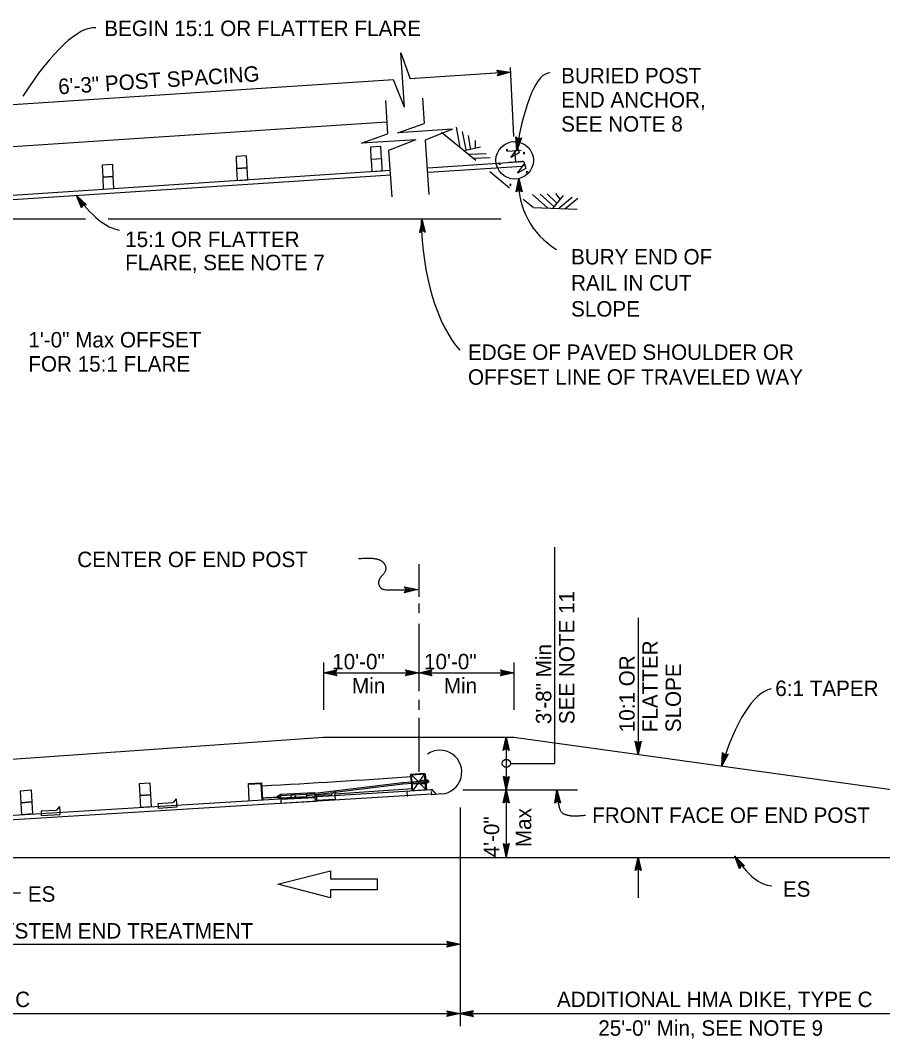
# Model space of a CAD drawing. Extents: x -893 to 867, y -474 to 712.
# Drawn here: x 172.8 to 563.6, y -77.6 to 383.9 of the extents above; entities that cross this region are included whole.
import ezdxf

# ---------------------------------------------------------------- set-up
doc = ezdxf.new("R2010")
doc.units = 0
for name, color, linetype in [('56 Stage 3 Anno', 7, 'Continuous'), ('57 Undefined', 7, 'Continuous'), ('60 Nongeo Data', 7, 'Continuous')]:
    doc.layers.add(name, color=color, linetype=linetype)

msp = doc.modelspace()

# ---------------------------------------------------------------- linework, layer by layer
at = {"layer": '56 Stage 3 Anno'}
for p, q in [((346.87, 344.62), (345.25, 369.29)), ((345.25, 369.29), (349.52, 357.49)), ((394.88, 360.47), (349.52, 357.49)), ((389.69, 360.13), (388.81, 361.41)), ((388.81, 361.41), (388.81, 361.41)), ((388.81, 361.41), (394.88, 360.47)), ((394.88, 360.47), (388.98, 358.75)), ((388.98, 358.75), (389.69, 360.13)), ((389.05, 361.07), (393.51, 360.38)), ((393.5, 360.37), (389.19, 359.12)), ((389.31, 360.73), (392.13, 360.29)), ((392.13, 360.29), (389.35, 359.48)), ((389.5, 360.39), (390.75, 360.2)), ((390.75, 360.2), (389.56, 359.85)), ((394.73, 362.51), (396.23, 331.32)), ((394.88, 360.47), (394.88, 360.47)), ((341.93, 357), (146.97, 344.22)), ((346.87, 344.62), (341.93, 357)), ((388.98, 358.75), (388.98, 358.75)), ((338.22, 347.6), (339.21, 332.5)), ((355.08, 348.71), (355.83, 337.25)), ((343.91, 332.93), (355.83, 337.25)), ((327.35, 328.21), (339.21, 332.5)), ((368.58, 334.55), (343.91, 332.93)), ((368.58, 334.55), (356.32, 329.66)), ((352.02, 329.83), (327.35, 328.21)), ((352.02, 329.83), (339.71, 324.92)), ((356.32, 329.66), (357.94, 305.04)), ((397.74, 324.98), (397.32, 331.11)), ((397.32, 331.11), (397.32, 331.11)), ((397.32, 331.11), (398.52, 330.12)), ((397.95, 326.36), (397.64, 330.83)), ((399.97, 330.71), (397.74, 324.98)), ((399.58, 330.55), (397.95, 326.35)), ((398.16, 327.71), (397.96, 330.6)), ((399.19, 330.38), (398.16, 327.71)), ((398.37, 329.08), (398.28, 330.31)), ((398.82, 330.25), (398.37, 329.08)), ((398.52, 330.12), (399.97, 330.71)), ((399.97, 330.71), (399.97, 330.71)), ((339.71, 324.92), (341.08, 303.94)), ((397.74, 324.98), (397.74, 324.98)), ((397.55, 306.2), (398.68, 312.24)), ((397.9, 306.43), (398.73, 310.86)), ((398.25, 306.67), (398.78, 309.48)), ((398.68, 312.24), (398.68, 312.24)), ((398.68, 312.24), (400.22, 306.29)), ((398.74, 310.85), (399.86, 306.51)), ((398.78, 309.48), (399.5, 306.68)), ((200.54, 298.9), (198.27, 304.61)), ((198.27, 304.61), (198.27, 304.61)), ((198.27, 304.61), (202.75, 300.4)), ((398.87, 307.05), (397.55, 306.2)), ((397.55, 306.2), (397.55, 306.2)), ((398.59, 306.86), (398.83, 308.1)), ((398.83, 308.1), (399.14, 306.9)), ((400.22, 306.29), (398.87, 307.05)), ((400.22, 306.29), (400.22, 306.29)), ((200.71, 299.28), (199.05, 303.47)), ((199.06, 303.47), (202.32, 300.39)), ((200.88, 299.67), (199.83, 302.33)), ((199.83, 302.33), (201.93, 300.35)), ((201.2, 300.31), (200.54, 298.9)), ((201.07, 300.02), (200.6, 301.19)), ((200.6, 301.19), (201.5, 300.34)), ((202.75, 300.4), (201.2, 300.31)), ((202.75, 300.4), (202.75, 300.4)), ((200.54, 298.9), (200.54, 298.9)), ((354.96, 293.88), (353.74, 287.86)), ((354.98, 292.49), (354.1, 288.1)), ((355.01, 291.12), (354.44, 288.28)), ((356.41, 287.91), (354.96, 293.88)), ((354.96, 293.88), (354.96, 293.88)), ((356.05, 288.12), (354.99, 292.5)), ((355.69, 288.35), (355.01, 291.12)), ((353.74, 287.86), (355.06, 288.68)), ((353.74, 287.86), (353.74, 287.86)), ((355.04, 289.74), (354.8, 288.53)), ((355.34, 288.52), (355.04, 289.74)), ((355.06, 288.68), (356.41, 287.91)), ((356.41, 287.91), (356.41, 287.91)), ((414.83, 145.16), (414.89, 47.16)), ((353.32, 137.43), (353.32, 122.62)), ((346.87, 127.17), (346.87, 127.17)), ((352.89, 125.97), (352.89, 125.97)), ((346.93, 124.5), (346.93, 124.5)), ((353.32, 119.57), (353.32, 115.3)), ((452.78, 113.22), (452.78, 51.27)), ((353.32, 110.42), (353.32, 79.94)), ((310.24, 92.97), (310.24, 71.39)), ((396.4, 92.97), (396.4, 71.39)), ((396.4, 92.52), (396.4, 74.08)), ((310.24, 88.24), (316.24, 89.57)), ((310.24, 88.24), (353.32, 88.24)), ((316.24, 86.9), (310.24, 88.24)), ((310.24, 88.24), (310.24, 88.24)), ((316.02, 87.25), (311.62, 88.24)), ((311.63, 88.24), (316, 89.21)), ((313, 88.23), (315.82, 88.86)), ((315.79, 87.61), (313, 88.23)), ((314.38, 88.23), (315.59, 88.5)), ((315.61, 87.96), (314.38, 88.23)), ((316.24, 89.57), (315.44, 88.24)), ((315.44, 88.24), (316.24, 86.9)), ((316.24, 89.57), (316.24, 89.57)), ((348.12, 88.24), (347.32, 89.58)), ((347.32, 89.58), (347.32, 89.58)), ((347.32, 89.58), (353.32, 88.24)), ((353.32, 88.24), (347.32, 86.91)), ((347.32, 86.91), (348.12, 88.24)), ((347.53, 89.22), (351.94, 88.24)), ((351.93, 88.23), (347.55, 87.27)), ((350.55, 88.24), (347.73, 87.61)), ((347.77, 88.86), (350.55, 88.24)), ((347.94, 88.51), (349.17, 88.24)), ((349.17, 88.24), (347.96, 87.97)), ((353.32, 88.24), (359.32, 89.57)), ((353.32, 88.24), (396.4, 88.24)), ((353.32, 88.24), (353.32, 88.24)), ((359.32, 86.9), (353.32, 88.24)), ((353.32, 88.24), (353.32, 88.24)), ((359.1, 87.25), (354.7, 88.24)), ((354.71, 88.24), (359.08, 89.21)), ((356.08, 88.23), (358.91, 88.86)), ((358.87, 87.61), (356.08, 88.23)), ((357.46, 88.23), (358.67, 88.5)), ((358.69, 87.96), (357.46, 88.23)), ((359.32, 89.57), (358.52, 88.24)), ((358.52, 88.24), (359.32, 86.9)), ((359.32, 89.57), (359.32, 89.57)), ((391.2, 88.24), (390.4, 89.58)), ((390.4, 89.58), (390.4, 89.58)), ((390.4, 89.58), (396.4, 88.24)), ((396.4, 88.24), (390.4, 86.91)), ((390.4, 86.91), (391.2, 88.24)), ((390.62, 89.22), (395.02, 88.24)), ((395.01, 88.23), (390.63, 87.27)), ((393.64, 88.24), (390.81, 87.61)), ((390.85, 88.86), (393.64, 88.24)), ((391.03, 88.51), (392.26, 88.24)), ((392.26, 88.24), (391.05, 87.97)), ((396.4, 88.24), (396.4, 88.24)), ((316.24, 86.9), (316.24, 86.9)), ((347.32, 86.91), (347.32, 86.91)), ((359.32, 86.9), (359.32, 86.9)), ((390.4, 86.91), (390.4, 86.91)), ((353.32, 75.98), (353.32, 71.4)), ((353.32, 67.75), (353.32, 43.3)), ((391.69, 53.08), (393.03, 59.08)), ((392.04, 53.3), (393.03, 57.7)), ((392.4, 53.53), (393.02, 56.32)), ((393.02, 56.32), (393.65, 53.5)), ((393.03, 59.08), (393.03, 59.08)), ((393.03, 59.08), (394.36, 53.08)), ((393.03, 59.08), (393.03, 35.24)), ((393.03, 57.69), (394, 53.32)), ((452.78, 51.27), (451.45, 57.27)), ((451.45, 57.27), (451.45, 57.27)), ((451.45, 57.27), (452.78, 56.47)), ((452.77, 52.66), (451.81, 57.04)), ((452.78, 54.03), (452.15, 56.86)), ((452.78, 55.41), (452.51, 56.62)), ((452.78, 56.47), (454.12, 57.27)), ((454.12, 57.27), (452.78, 51.27)), ((453.76, 57.05), (452.78, 52.65)), ((453.4, 56.82), (452.78, 54.03)), ((453.05, 56.64), (452.78, 55.41)), ((454.12, 57.27), (454.12, 57.27)), ((393.03, 53.88), (391.69, 53.08)), ((391.69, 53.08), (391.69, 53.08)), ((392.75, 53.71), (393.02, 54.94)), ((393.02, 54.94), (393.29, 53.73)), ((394.36, 53.08), (393.03, 53.88)), ((394.36, 53.08), (394.36, 53.08)), ((452.78, 51.27), (452.78, 51.27)), ((490.72, 46.01), (491.07, 52.15)), ((493.64, 51.42), (490.72, 46.01)), ((491.07, 52.15), (491.07, 52.15)), ((491.07, 52.15), (492.14, 51.02)), ((491.1, 47.35), (491.36, 51.82)), ((493.24, 51.31), (491.1, 47.34)), ((491.48, 48.67), (491.64, 51.56)), ((492.83, 51.18), (491.48, 48.67)), ((491.85, 50), (491.92, 51.24)), ((492.45, 51.11), (491.85, 50)), ((492.14, 51.02), (493.64, 51.42)), ((493.64, 51.42), (493.64, 51.42)), ((394.87, 47.16), (414.89, 47.16)), ((490.72, 46.01), (490.72, 46.01)), ((391.7, 41.24), (391.7, 41.24)), ((394.37, 41.24), (394.37, 41.24)), ((373.26, 35.24), (425.38, 35.24)), ((393.03, 35.24), (393.03, 4.59)), ((393.03, 35.24), (393.03, 35.24)), ((393.03, 35.24), (393.03, 35.24)), ((415.94, 35.24), (415.94, 35.24)), ((391.69, 29.24), (391.69, 29.24)), ((394.36, 29.24), (394.36, 29.24)), ((415.01, 29.16), (415.01, 29.16)), ((417.68, 29.35), (417.68, 29.35)), ((372.14, 27.21), (372.14, -71.91)), ((393.03, 4.86), (391.7, 10.86)), ((391.7, 10.86), (391.7, 10.86)), ((391.7, 10.86), (393.03, 10.06)), ((393.02, 6.25), (392.06, 10.62)), ((393.03, 7.62), (392.4, 10.44)), ((393.03, 9), (392.76, 10.21)), ((393.03, 10.06), (394.37, 10.86)), ((394.37, 10.86), (393.03, 4.86)), ((394.01, 10.64), (393.03, 6.24)), ((393.65, 10.41), (393.03, 7.62)), ((393.3, 10.23), (393.03, 9)), ((394.37, 10.86), (394.37, 10.86)), ((393.03, 4.86), (393.03, 4.86)), ((498.76, -0.61), (496.67, 5.17)), ((496.67, 5.17), (496.67, 5.17)), ((496.67, 5.17), (501.02, 0.82)), ((451.44, -1.41), (452.78, 4.59)), ((451.79, -1.19), (452.78, 3.21)), ((452.15, -0.96), (452.77, 1.83)), ((452.5, -0.78), (452.77, 0.44)), ((452.77, 1.83), (453.4, -1)), ((452.77, 0.44), (453.04, -0.76)), ((452.78, 4.59), (452.78, 4.59)), ((452.78, 4.59), (454.11, -1.41)), ((452.78, 4.59), (452.78, -13.71)), ((452.78, 3.2), (453.75, -1.18)), ((498.95, -0.24), (497.41, 4.01)), ((497.42, 4), (500.59, 0.83)), ((499.12, 0.15), (498.15, 2.84)), ((498.15, 2.84), (500.2, 0.79)), ((499.46, 0.78), (498.76, -0.61)), ((499.32, 0.49), (498.89, 1.67)), ((498.89, 1.67), (499.77, 0.8)), ((501.02, 0.82), (499.46, 0.78)), ((501.02, 0.82), (501.02, 0.82)), ((452.78, -0.61), (451.44, -1.41)), ((451.44, -1.41), (451.44, -1.41)), ((454.11, -1.41), (452.78, -0.61)), ((454.11, -1.41), (454.11, -1.41)), ((498.76, -0.61), (498.76, -0.61)), ((-120.5, -34.72), (372.14, -34.72)), ((366.94, -34.72), (366.14, -33.38)), ((366.14, -33.38), (366.14, -33.38)), ((366.14, -33.38), (372.14, -34.72)), ((372.14, -34.72), (366.14, -36.05)), ((366.14, -36.05), (366.94, -34.72)), ((366.14, -36.05), (366.14, -36.05)), ((366.35, -33.74), (370.76, -34.72)), ((370.75, -34.72), (366.37, -35.69)), ((369.37, -34.72), (366.55, -35.34)), ((366.59, -34.1), (369.37, -34.72)), ((366.76, -34.44), (367.99, -34.72)), ((367.99, -34.72), (366.78, -34.99)), ((372.14, -34.72), (372.14, -34.72)), ((-92.86, -66.24), (372.14, -66.24)), ((366.94, -66.24), (366.14, -64.9)), ((366.14, -64.9), (366.14, -64.9)), ((366.14, -64.9), (372.14, -66.24)), ((372.14, -66.24), (366.14, -67.57)), ((366.14, -67.57), (366.94, -66.24)), ((366.14, -67.57), (366.14, -67.57)), ((366.35, -65.25), (370.76, -66.23)), ((370.75, -66.24), (366.37, -67.21)), ((369.37, -66.23), (366.55, -66.86)), ((366.59, -65.61), (369.37, -66.23)), ((366.76, -65.96), (367.99, -66.23)), ((367.99, -66.23), (366.78, -66.5)), ((378.14, -64.9), (372.14, -66.24)), ((372.14, -66.24), (372.14, -66.24)), ((372.14, -66.24), (372.14, -66.24)), ((372.14, -66.24), (378.14, -67.57)), ((372.14, -66.24), (644.03, -66.24)), ((377.92, -65.25), (373.52, -66.23)), ((373.53, -66.24), (377.9, -67.21)), ((377.69, -65.61), (374.9, -66.23)), ((374.9, -66.23), (377.73, -66.86)), ((377.51, -65.96), (376.28, -66.23)), ((376.28, -66.23), (377.49, -66.5)), ((377.34, -66.24), (378.14, -64.9)), ((378.14, -67.57), (377.34, -66.24)), ((378.14, -64.9), (378.14, -64.9)), ((378.14, -67.57), (378.14, -67.57))]:
    msp.add_line(p, q, dxfattribs=at)
for points in [[(346.87, 127.17), (352.89, 125.97), (346.93, 124.5), (347.13, 124.86), (351.5, 125.93), (347.09, 126.82), (347.31, 126.47), (350.13, 125.91), (347.34, 125.22), (347.54, 125.58), (348.75, 125.88), (347.53, 126.12), (347.7, 125.85), (346.93, 124.5), (347.7, 125.85)], [(394.37, 41.24), (393.03, 35.24), (391.7, 41.24), (392.05, 41.03), (393.02, 36.63), (394.01, 41.03), (393.66, 40.82), (393.03, 38), (392.4, 40.82), (392.76, 40.6), (393.03, 39.39), (393.3, 40.61), (393.03, 40.44), (391.7, 41.24), (393.03, 40.44)], [(391.69, 29.24), (393.03, 35.24), (394.36, 29.24), (394, 29.46), (393.03, 33.85), (392.04, 29.45), (392.4, 29.67), (393.02, 32.48), (393.65, 29.67), (393.29, 29.88), (393.02, 31.1), (392.75, 29.88), (393.03, 30.04), (394.36, 29.24), (393.03, 30.04)], [(415.01, 29.16), (415.94, 35.24), (417.68, 29.35), (417.31, 29.54), (416.04, 33.85), (415.35, 29.4), (415.69, 29.64), (416.12, 32.49), (416.94, 29.72), (416.57, 29.91), (416.22, 31.11), (416.03, 29.87), (416.29, 30.05), (417.68, 29.35), (416.29, 30.05)]]:
    msp.add_lwpolyline(points, close=True, dxfattribs=at)
msp.add_circle((393.03, 47.16), 1.85, dxfattribs=at)
for centre, radius, start, end in [((433.95, 310.37), 35.29, 176.9938, 239.0191), ((171.02, 65.8), 77.26, 233.129, 271.3818)]:
    msp.add_arc(centre, radius, start, end, dxfattribs=at)
for centre, major_axis, ratio, start_param, end_param in [((177.83, 316.41), (-30.79, -63.57), 0.278854, 3.227108, 4.303495), ((409.58, 307.56), (-3.39, -52.59), 0.25861, 3.14222, 4.39139), ((207.37, 315.71), (14.85, -26.01), 0.454049, 4.884363, 5.957316), ((387.92, 297.47), (0.68, 71.04), 0.471531, 1.632457, 2.664812), ((505.44, 31.73), (-10.17, -49.17), 0.353145, 3.282815, 4.491503), ((504.6, 25.85), (-11.34, 33.74), 0.451574, 2.071221, 2.97926)]:
    msp.add_ellipse(centre, major_axis=major_axis, ratio=ratio, start_param=start_param, end_param=end_param, dxfattribs=at)
for points in [[(326.09, 139.99), (335.53, 140.91), (339.49, 135.11), (334.62, 130.24), (335.84, 126.27), (339.49, 125.66), (352.89, 125.97)], [(415.94, 35.24), (416.31, 29.76), (417.82, 24.47), (422.54, 23.34), (425, 23.34), (428.96, 23.72)]]:
    msp.add_open_spline(points, degree=2, dxfattribs=at)
at = {"layer": '60 Nongeo Data'}
for p, q in [((147.75, 325.33), (338.86, 337.91)), ((372.19, 326.33), (370.39, 335.49)), ((374.8, 325.32), (373.19, 333.5)), ((376.76, 325.84), (375.9, 331.73)), ((379.05, 326.18), (379.06, 329.44)), ((373.87, 324.92), (381.3, 326.56)), ((376.29, 323.32), (383.91, 323.62)), ((393.7, 324.66), (399.84, 325.15)), ((396.77, 324.9), (397.16, 320.03)), ((357.46, 317.08), (400.34, 319.91)), ((378.02, 321.46), (385.65, 321.76)), ((394.36, 319.61), (400.5, 320.11)), ((149.25, 303.38), (340.6, 315.98)), ((149.38, 301.4), (340.73, 313.98)), ((357.59, 315.09), (400.29, 317.9)), ((411.91, 298.83), (404.94, 305.04)), ((414.6, 299.6), (408.37, 305.15)), ((415.84, 301.2), (411.6, 305.37)), ((417.46, 302.85), (415.5, 305.46)), ((414.1, 298.72), (419.03, 304.51)), ((416.99, 298.9), (422.89, 303.75)), ((419.5, 298.47), (425.4, 303.31)), ((202.22, 293.88), (151.42, 293.88)), ((390.65, 293.88), (212.56, 293.88)), ((-91.02, 30.68), (310.24, 59.08)), ((310.24, 59.08), (396.4, 59.08)), ((396.4, 59.08), (644.03, 24.77)), ((349.79, 42.27), (355.93, 42.75)), ((350.37, 34.84), (349.79, 42.27)), ((350.13, 41.97), (356.43, 42.47)), ((350.13, 41.97), (356.52, 35.32)), ((350.7, 34.86), (350.13, 41.97)), ((350.7, 34.86), (350.13, 41.97)), ((355.95, 42.43), (350.7, 34.86)), ((356.52, 35.32), (355.93, 42.75)), ((356.52, 35.32), (355.93, 42.75)), ((356.99, 35.36), (356.43, 42.47)), ((276.48, 30.31), (276.12, 38.08)), ((282.31, 30.58), (281.96, 38.03)), ((282.63, 30.6), (282.27, 38.37)), ((345.98, 38.36), (302.61, 33.1)), ((346.08, 37.71), (315.27, 33.97)), ((350.39, 38.71), (345.98, 38.36)), ((345.98, 38.36), (346.08, 37.71)), ((350.46, 38.06), (346.08, 37.71)), ((350.39, 38.71), (356.12, 39.69)), ((356.48, 39.19), (350.39, 38.71)), ((356.53, 38.54), (350.46, 38.06)), ((350.46, 38.06), (356.29, 37.99)), ((356.17, 39.71), (356.64, 39.75)), ((356.31, 37.99), (356.17, 39.71)), ((356.78, 38.03), (356.31, 37.99)), ((357.9, 39.31), (356.48, 39.19)), ((357.95, 38.65), (356.53, 38.54)), ((357.4, 39.58), (356.66, 39.52)), ((357.5, 38.32), (356.76, 38.26)), ((357.5, 38.32), (357.4, 39.58)), ((357.95, 38.65), (357.9, 39.31)), ((-93.89, 7.68), (359.12, 35.32)), ((-93.83, 5.69), (359.24, 33.34)), ((289.23, 32.36), (290.65, 32.43)), ((289.23, 32.36), (289.27, 31.7)), ((289.69, 32.68), (290.34, 32.71)), ((289.69, 32.68), (289.75, 31.41)), ((290.31, 33.22), (306.15, 34.04)), ((290.31, 33.22), (290.43, 30.95)), ((290.61, 33.24), (290.82, 29.19)), ((290.65, 32.58), (302.19, 33.17)), ((314.58, 33.89), (302.69, 32.44)), ((306.15, 34.04), (306.36, 29.99)), ((306.89, 32.7), (313.86, 33.06)), ((306.89, 32.7), (306.94, 31.89)), ((315.24, 34.63), (313.86, 33.06)), ((315.24, 34.63), (315.35, 32.39)), ((315.35, 32.39), (315.42, 31)), ((348.31, 32.12), (348.11, 34.65)), ((350.7, 34.86), (356.99, 35.36)), ((359.1, 35.52), (361.24, 33.14)), ((359.15, 34.89), (359.1, 35.52)), ((359.3, 32.99), (359.19, 34.41)), ((363.73, 33.34), (359.3, 32.99)), ((235.13, 28.96), (242.09, 29.47)), ((235.13, 28.96), (235.19, 28.14)), ((235.19, 28.14), (235.29, 26.83)), ((243.43, 31.06), (242.09, 29.47)), ((243.43, 31.06), (243.6, 28.82)), ((243.6, 28.82), (243.7, 27.44)), ((289.27, 31.7), (290.69, 31.78)), ((289.75, 31.41), (290.41, 31.45)), ((290.69, 31.64), (302.27, 32.24)), ((290.73, 30.97), (306.27, 31.77)), ((290.82, 29.19), (306.36, 29.99)), ((306.94, 31.88), (307, 30.57)), ((307, 30.57), (315.42, 31)), ((182.14, 25.63), (189.11, 26.02)), ((182.14, 25.63), (182.18, 24.81)), ((182.18, 24.81), (182.26, 23.5)), ((182.26, 23.5), (190.67, 23.96)), ((190.47, 27.59), (189.11, 26.02)), ((190.47, 27.59), (190.6, 25.35)), ((190.6, 25.35), (190.67, 23.96)), ((235.29, 26.82), (243.7, 27.44)), ((-83.23, 4.59), (615.81, 4.59)), ((289.45, -7.61), (313.36, -1.47)), ((313.36, -1.47), (313.36, -5.11)), ((313.35, -13.75), (289.45, -7.61)), ((313.36, -5.11), (334.45, -5.11)), ((334.45, -5.11), (334.45, -7.61)), ((334.45, -7.61), (334.45, -10.11)), ((334.45, -10.11), (313.35, -10.11)), ((313.35, -10.11), (313.35, -13.75))]:
    msp.add_line(p, q, dxfattribs=at)
for points in [[(379.28, 320.37), (363.71, 333.14)], [(394.46, 307.92), (385.53, 315.25)], [(405.19, 299.12), (400.7, 302.8)], [(425.2, 298.26), (405.21, 299.04)], [(276.12, 38.08), (282.27, 38.37)], [(276.13, 37.76), (281.96, 38.03)]]:
    msp.add_lwpolyline(points, dxfattribs=at)
for points in [[(331.42, 326.5), (331.69, 321.05), (336.49, 321.37), (336.22, 326.82)], [(395.06, 321.8), (398.19, 326.03), (398.9, 323.82)], [(209.84, 318.31), (210.11, 312.85), (214.9, 313.17), (214.64, 318.63)], [(270.51, 322.25), (270.78, 316.8), (275.57, 317.12), (275.31, 322.57)], [(331.74, 320.9), (332.01, 315.45), (336.81, 315.77), (336.54, 321.22)], [(398.08, 314.7), (401.22, 318.93), (401.92, 316.73)], [(270.78, 316.8), (271.04, 311.34), (275.84, 311.66), (275.57, 317.12)], [(210.11, 312.85), (210.37, 307.4), (215.17, 307.72), (214.9, 313.17)], [(231.52, 38.42), (231.81, 32.97), (227.01, 32.63), (226.73, 38.08)], [(177.62, 35.14), (177.91, 29.69), (173.11, 29.35), (172.83, 34.8)], [(231.81, 32.97), (232.09, 27.52), (227.3, 27.18), (227.01, 32.63)], [(177.91, 29.69), (178.19, 24.24), (173.4, 23.9), (173.11, 29.35)]]:
    msp.add_lwpolyline(points, close=True, dxfattribs=at)
for centre, radius in [((396.84, 320.5), 8.5), ((296.46, 32.41), 0.973)]:
    msp.add_circle(centre, radius, dxfattribs=at)
for centre, radius, start, end in [((400.32, 319.01), 1, 273.7631, 93.7631), ((362.95, 43.22), 9.91, 274.5156, 125.0848), ((150.61, 2682.85), 2649.05, 272.85014, 274.31365), ((302.17, 32.7), 0.475, 282.0354, 87.7715), ((174.11, 2307.48), 2278.5, 273.55272, 274.44304), ((174.11, 2307.48), 2278.5, 272.72883, 272.8949)]:
    msp.add_arc(centre, radius, start, end, dxfattribs=at)

# ---------------------------------------------------------------- texts
at = {"layer": '57 Undefined'}
for s, p in [('BEGIN 15:1 OR FLATTER FLARE', (210.8, 376.83)), ('BURIED POST', (417.9, 355.38)), ('END ANCHOR,', (417.9, 344.44)), ('SEE NOTE 8', (417.9, 333.51)), ('15:1 OR FLATTER', (220.27, 281.2)), ('FLARE, SEE NOTE 7', (220.27, 270.7)), ('BURY END OF', (422.39, 273.3)), ('RAIL IN CUT', (422.39, 261.49)), ('SLOPE', (422.39, 249.68)), ('1\'-0" Max OFFSET', (176.38, 235.68)), ('EDGE OF PAVED SHOULDER OR', (375.67, 230.04)), ('FOR 15:1 FLARE', (176.38, 224.75)), ('OFFSET LINE OF TRAVELED WAY', (375.67, 218.79)), ('CENTER OF END POST', (198.54, 136.13)), ('10\'-0"', (314.12, 89.82)), ('10\'-0"', (355.74, 89.82)), ('Min', (323.09, 78.89)), ('Min', (364.71, 78.89)), ('6:1 TAPER', (514.96, 77.71)), ('FRONT FACE OF END POST', (431.98, 20.2)), ('ES', (176.15, -15.52)), ('ES', (518.43, -13.25)), ('CALTRANS APPROVED 31" FLARED TERMINAL SYSTEM END TREATMENT', (-55.28, -32.22)), ('HMA DIKE, TYPE C', (92.91, -63.28)), ('ADDITIONAL HMA DIKE, TYPE C', (416, -63.27)), ('25\'-0" Min, SEE NOTE 9', (434.74, -76.27))]:
    msp.add_text(s, height=7, dxfattribs=at).set_placement(p)
for s, rotation, p in [('6\'-3" POST SPACING', 3.7503, (190.12, 350.38)), ('SEE NOTE 11', 90, (423.95, 64.96)), ('FLATTER', 90, (461.71, 61.3)), ('3\'-8" Min', 90, (413.45, 64.96)), ('10:1 OR', 90, (451.21, 61.3)), ('SLOPE', 90, (472.21, 61.3)), ('Max', 90, (404.32, 9.22)), ('4\'-0"', 90, (389.82, 4.56))]:
    msp.add_text(s, height=7, rotation=rotation, dxfattribs=at).set_placement(p)
at = {"layer": '60 Nongeo Data'}
for p in [(392.07, 324.58), (399.71, 323.31), (388.74, 318.43), (401.03, 314.69), (393.6, 308.84)]:
    msp.add_text('.', height=7, rotation=357.75, dxfattribs=at).set_placement(p)

doc.saveas('drawing.dxf')
